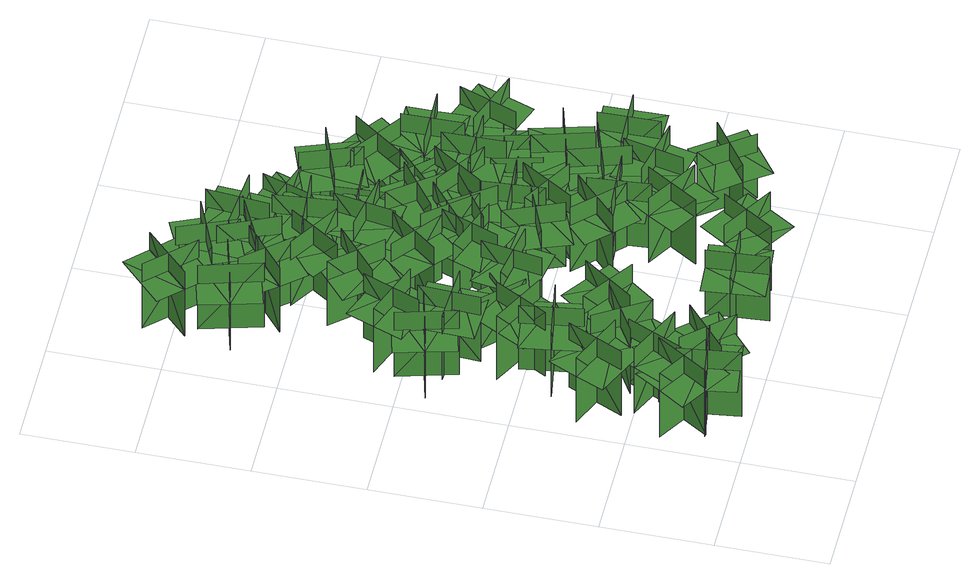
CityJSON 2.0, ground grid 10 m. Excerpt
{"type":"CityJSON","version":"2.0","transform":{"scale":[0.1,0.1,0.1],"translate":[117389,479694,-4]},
"CityObjects":{
"tree1":{"type":"SolitaryVegetationObject","geometry":[{"type":"MultiSurface","lod":"1","boundaries":[[[0,1,2]],[[0,2,3]],[[4,5,6]],[[4,6,7]],[[8,9,10]],[[8,10,11]],[[8,11,12]],[[8,12,13]]]}]},
"tree2":{"type":"SolitaryVegetationObject","geometry":[{"type":"MultiSurface","lod":"1","boundaries":[[[14,15,16]],[[14,16,17]],[[18,19,20]],[[18,20,21]],[[22,23,24]],[[22,24,25]],[[22,25,26]],[[22,26,27]]]}]},
"tree3":{"type":"SolitaryVegetationObject","geometry":[{"type":"MultiSurface","lod":"1","boundaries":[[[28,29,30]],[[28,30,31]],[[32,33,34]],[[32,34,35]],[[36,37,38]],[[36,38,39]],[[36,39,40]],[[36,40,41]]]}]},
"tree4":{"type":"SolitaryVegetationObject","geometry":[{"type":"MultiSurface","lod":"1","boundaries":[[[42,43,44]],[[42,44,45]],[[46,47,48]],[[46,48,49]],[[50,51,52]],[[50,52,53]],[[50,53,54]],[[50,54,55]]]}]},
"tree5":{"type":"SolitaryVegetationObject","geometry":[{"type":"MultiSurface","lod":"1","boundaries":[[[56,57,58]],[[56,58,59]],[[60,61,62]],[[60,62,63]],[[64,65,66]],[[64,66,67]],[[64,67,68]],[[64,68,69]]]}]},
"tree6":{"type":"SolitaryVegetationObject","geometry":[{"type":"MultiSurface","lod":"1","boundaries":[[[70,71,72]],[[70,72,73]],[[74,75,76]],[[74,76,77]],[[78,79,80]],[[78,80,81]],[[78,81,82]],[[78,82,83]]]}]},
"tree7":{"type":"SolitaryVegetationObject","geometry":[{"type":"MultiSurface","lod":"1","boundaries":[[[84,85,86]],[[84,86,87]],[[88,89,90]],[[88,90,91]],[[92,93,94]],[[92,94,95]],[[92,95,96]],[[92,96,97]]]}]},
"tree8":{"type":"SolitaryVegetationObject","geometry":[{"type":"MultiSurface","lod":"1","boundaries":[[[98,99,100]],[[98,100,101]],[[102,103,104]],[[102,104,105]],[[106,107,108]],[[106,108,109]],[[106,109,110]],[[106,110,111]]]}]},
"tree9":{"type":"SolitaryVegetationObject","geometry":[{"type":"MultiSurface","lod":"1","boundaries":[[[112,113,114]],[[112,114,115]],[[116,117,118]],[[116,118,119]],[[120,121,122]],[[120,122,123]],[[120,123,124]],[[120,124,125]]]}]},
"tree10":{"type":"SolitaryVegetationObject","geometry":[{"type":"MultiSurface","lod":"1","boundaries":[[[126,127,128]],[[126,128,129]],[[130,131,132]],[[130,132,133]],[[134,135,136]],[[134,136,137]],[[134,137,138]],[[134,138,139]]]}]},
"tree11":{"type":"SolitaryVegetationObject","geometry":[{"type":"MultiSurface","lod":"1","boundaries":[[[140,141,142]],[[140,142,143]],[[144,145,146]],[[144,146,147]],[[148,149,150]],[[148,150,151]],[[148,151,152]],[[148,152,153]]]}]},
"tree12":{"type":"SolitaryVegetationObject","geometry":[{"type":"MultiSurface","lod":"1","boundaries":[[[154,155,156]],[[154,156,157]],[[158,159,160]],[[158,160,161]],[[162,163,164]],[[162,164,165]],[[162,165,166]],[[162,166,167]]]}]},
"tree13":{"type":"SolitaryVegetationObject","geometry":[{"type":"MultiSurface","lod":"1","boundaries":[[[168,169,170]],[[168,170,171]],[[172,173,174]],[[172,174,175]],[[176,177,178]],[[176,178,179]],[[176,179,180]],[[176,180,181]]]}]},
"tree14":{"type":"SolitaryVegetationObject","geometry":[{"type":"MultiSurface","lod":"1","boundaries":[[[182,183,184]],[[182,184,185]],[[186,187,188]],[[186,188,189]],[[190,191,192]],[[190,192,193]],[[190,193,194]],[[190,194,195]]]}]},
"tree15":{"type":"SolitaryVegetationObject","geometry":[{"type":"MultiSurface","lod":"1","boundaries":[[[196,197,198]],[[196,198,199]],[[200,201,202]],[[200,202,203]],[[204,205,206]],[[204,206,207]],[[204,207,208]],[[204,208,209]]]}]},
"tree16":{"type":"SolitaryVegetationObject","geometry":[{"type":"MultiSurface","lod":"1","boundaries":[[[210,211,212]],[[210,212,213]],[[214,215,216]],[[214,216,217]],[[218,219,220]],[[218,220,221]],[[218,221,222]],[[218,222,223]]]}]},
"tree17":{"type":"SolitaryVegetationObject","geometry":[{"type":"MultiSurface","lod":"1","boundaries":[[[224,225,226]],[[224,226,227]],[[228,229,230]],[[228,230,231]],[[232,233,234]],[[232,234,235]],[[232,235,236]],[[232,236,237]]]}]},
"tree18":{"type":"SolitaryVegetationObject","geometry":[{"type":"MultiSurface","lod":"1","boundaries":[[[238,239,240]],[[238,240,241]],[[242,243,244]],[[242,244,245]],[[246,247,248]],[[246,248,249]],[[246,249,250]],[[246,250,251]]]}]},
"tree19":{"type":"SolitaryVegetationObject","geometry":[{"type":"MultiSurface","lod":"1","boundaries":[[[252,253,254]],[[252,254,255]],[[256,257,258]],[[256,258,259]],[[260,261,262]],[[260,262,263]],[[260,263,264]],[[260,264,265]]]}]},
"tree20":{"type":"SolitaryVegetationObject","geometry":[{"type":"MultiSurface","lod":"1","boundaries":[[[266,267,268]],[[266,268,269]],[[270,271,272]],[[270,272,273]],[[274,275,276]],[[274,276,277]],[[274,277,278]],[[274,278,279]]]}]},
"tree21":{"type":"SolitaryVegetationObject","geometry":[{"type":"MultiSurface","lod":"1","boundaries":[[[280,281,282]],[[280,282,283]],[[284,285,286]],[[284,286,287]],[[288,289,290]],[[288,290,291]],[[288,291,292]],[[288,292,293]]]}]},
"tree22":{"type":"SolitaryVegetationObject","geometry":[{"type":"MultiSurface","lod":"1","boundaries":[[[294,295,296]],[[294,296,297]],[[298,299,300]],[[298,300,301]],[[302,303,304]],[[302,304,305]],[[302,305,306]],[[302,306,307]]]}]},
"tree23":{"type":"SolitaryVegetationObject","geometry":[{"type":"MultiSurface","lod":"1","boundaries":[[[308,309,310]],[[308,310,311]],[[312,313,314]],[[312,314,315]],[[316,317,318]],[[316,318,319]],[[316,319,320]],[[316,320,321]]]}]},
"tree24":{"type":"SolitaryVegetationObject","geometry":[{"type":"MultiSurface","lod":"1","boundaries":[[[322,323,324]],[[322,324,325]],[[326,327,328]],[[326,328,329]],[[330,331,332]],[[330,332,333]],[[330,333,334]],[[330,334,335]]]}]},
"tree25":{"type":"SolitaryVegetationObject","geometry":[{"type":"MultiSurface","lod":"1","boundaries":[[[336,337,338]],[[336,338,339]],[[340,341,342]],[[340,342,343]],[[344,345,346]],[[344,346,347]],[[344,347,348]],[[344,348,349]]]}]},
"tree26":{"type":"SolitaryVegetationObject","geometry":[{"type":"MultiSurface","lod":"1","boundaries":[[[350,351,352]],[[350,352,353]],[[354,355,356]],[[354,356,357]],[[358,359,360]],[[358,360,361]],[[358,361,362]],[[358,362,363]]]}]},
"tree27":{"type":"SolitaryVegetationObject","geometry":[{"type":"MultiSurface","lod":"1","boundaries":[[[364,365,366]],[[364,366,367]],[[368,369,370]],[[368,370,371]],[[372,373,374]],[[372,374,375]],[[372,375,376]],[[372,376,377]]]}]},
"tree28":{"type":"SolitaryVegetationObject","geometry":[{"type":"MultiSurface","lod":"1","boundaries":[[[378,379,380]],[[378,380,381]],[[382,383,384]],[[382,384,385]],[[386,387,388]],[[386,388,389]],[[386,389,390]],[[386,390,391]]]}]},
"tree29":{"type":"SolitaryVegetationObject","geometry":[{"type":"MultiSurface","lod":"1","boundaries":[[[392,393,394]],[[392,394,395]],[[396,397,398]],[[396,398,399]],[[400,401,402]],[[400,402,403]],[[400,403,404]],[[400,404,405]]]}]},
"tree30":{"type":"SolitaryVegetationObject","geometry":[{"type":"MultiSurface","lod":"1","boundaries":[[[406,407,408]],[[406,408,409]],[[410,411,412]],[[410,412,413]],[[414,415,416]],[[414,416,417]],[[414,417,418]],[[414,418,419]]]}]},
"tree31":{"type":"SolitaryVegetationObject","geometry":[{"type":"MultiSurface","lod":"1","boundaries":[[[420,421,422]],[[420,422,423]],[[424,425,426]],[[424,426,427]],[[428,429,430]],[[428,430,431]],[[428,431,432]],[[428,432,433]]]}]},
"tree32":{"type":"SolitaryVegetationObject","geometry":[{"type":"MultiSurface","lod":"1","boundaries":[[[434,435,436]],[[434,436,437]],[[438,439,440]],[[438,440,441]],[[442,443,444]],[[442,444,445]],[[442,445,446]],[[442,446,447]]]}]},
"tree33":{"type":"SolitaryVegetationObject","geometry":[{"type":"MultiSurface","lod":"1","boundaries":[[[448,449,450]],[[448,450,451]],[[452,453,454]],[[452,454,455]],[[456,457,458]],[[456,458,459]],[[456,459,460]],[[456,460,461]]]}]},
"tree34":{"type":"SolitaryVegetationObject","geometry":[{"type":"MultiSurface","lod":"1","boundaries":[[[462,463,464]],[[462,464,465]],[[466,467,468]],[[466,468,469]],[[470,471,472]],[[470,472,473]],[[470,473,474]],[[470,474,475]]]}]},
"tree35":{"type":"SolitaryVegetationObject","geometry":[{"type":"MultiSurface","lod":"1","boundaries":[[[476,477,478]],[[476,478,479]],[[480,481,482]],[[480,482,483]],[[484,485,486]],[[484,486,487]],[[484,487,488]],[[484,488,489]]]}]},
"tree36":{"type":"SolitaryVegetationObject","geometry":[{"type":"MultiSurface","lod":"1","boundaries":[[[490,491,492]],[[490,492,493]],[[494,495,496]],[[494,496,497]],[[498,499,500]],[[498,500,501]],[[498,501,502]],[[498,502,503]]]}]},
"tree37":{"type":"SolitaryVegetationObject","geometry":[{"type":"MultiSurface","lod":"1","boundaries":[[[504,505,506]],[[504,506,507]],[[508,509,510]],[[508,510,511]],[[512,513,514]],[[512,514,515]],[[512,515,516]],[[512,516,517]]]}]},
"tree38":{"type":"SolitaryVegetationObject","geometry":[{"type":"MultiSurface","lod":"1","boundaries":[[[518,519,520]],[[518,520,521]],[[522,523,524]],[[522,524,525]],[[526,527,528]],[[526,528,529]],[[526,529,530]],[[526,530,531]]]}]},
"tree39":{"type":"SolitaryVegetationObject","geometry":[{"type":"MultiSurface","lod":"1","boundaries":[[[532,533,534]],[[532,534,535]],[[536,537,538]],[[536,538,539]],[[540,541,542]],[[540,542,543]],[[540,543,544]],[[540,544,545]]]}]},
"tree40":{"type":"SolitaryVegetationObject","geometry":[{"type":"MultiSurface","lod":"1","boundaries":[[[546,547,548]],[[546,548,549]],[[550,551,552]],[[550,552,553]],[[554,555,556]],[[554,556,557]],[[554,557,558]],[[554,558,559]]]}]},
"tree41":{"type":"SolitaryVegetationObject","geometry":[{"type":"MultiSurface","lod":"1","boundaries":[[[560,561,562]],[[560,562,563]],[[564,565,566]],[[564,566,567]],[[568,569,570]],[[568,570,571]],[[568,571,572]],[[568,572,573]]]}]},
"tree42":{"type":"SolitaryVegetationObject","geometry":[{"type":"MultiSurface","lod":"1","boundaries":[[[574,575,576]],[[574,576,577]],[[578,579,580]],[[578,580,581]],[[582,583,584]],[[582,584,585]],[[582,585,586]],[[582,586,587]]]}]},
"tree43":{"type":"SolitaryVegetationObject","geometry":[{"type":"MultiSurface","lod":"1","boundaries":[[[588,589,590]],[[588,590,591]],[[592,593,594]],[[592,594,595]],[[596,597,598]],[[596,598,599]],[[596,599,600]],[[596,600,601]]]}]},
"tree44":{"type":"SolitaryVegetationObject","geometry":[{"type":"MultiSurface","lod":"1","boundaries":[[[602,603,604]],[[602,604,605]],[[606,607,608]],[[606,608,609]],[[610,611,612]],[[610,612,613]],[[610,613,614]],[[610,614,615]]]}]},
"tree45":{"type":"SolitaryVegetationObject","geometry":[{"type":"MultiSurface","lod":"1","boundaries":[[[616,617,618]],[[616,618,619]],[[620,621,622]],[[620,622,623]],[[624,625,626]],[[624,626,627]],[[624,627,628]],[[624,628,629]]]}]},
"tree46":{"type":"SolitaryVegetationObject","geometry":[{"type":"MultiSurface","lod":"1","boundaries":[[[630,631,632]],[[630,632,633]],[[634,635,636]],[[634,636,637]],[[638,639,640]],[[638,640,641]],[[638,641,642]],[[638,642,643]]]}]},
"tree47":{"type":"SolitaryVegetationObject","geometry":[{"type":"MultiSurface","lod":"1","boundaries":[[[644,645,646]],[[644,646,647]],[[648,649,650]],[[648,650,651]],[[652,653,654]],[[652,654,655]],[[652,655,656]],[[652,656,657]]]}]},
"tree48":{"type":"SolitaryVegetationObject","geometry":[{"type":"MultiSurface","lod":"1","boundaries":[[[658,659,660]],[[658,660,661]],[[662,663,664]],[[662,664,665]],[[666,667,668]],[[666,668,669]],[[666,669,670]],[[666,670,671]]]}]},
"tree49":{"type":"SolitaryVegetationObject","geometry":[{"type":"MultiSurface","lod":"1","boundaries":[[[672,673,674]],[[672,674,675]],[[676,677,678]],[[676,678,679]],[[680,681,682]],[[680,682,683]],[[680,683,684]],[[680,684,685]]]}]},
"tree50":{"type":"SolitaryVegetationObject","geometry":[{"type":"MultiSurface","lod":"1","boundaries":[[[686,687,688]],[[686,688,689]],[[690,691,692]],[[690,692,693]],[[694,695,696]],[[694,696,697]],[[694,697,698]],[[694,698,699]]]}]},
"tree51":{"type":"SolitaryVegetationObject","geometry":[{"type":"MultiSurface","lod":"1","boundaries":[[[700,701,702]],[[700,702,703]],[[704,705,706]],[[704,706,707]],[[708,709,710]],[[708,710,711]],[[708,711,712]],[[708,712,713]]]}]},
"tree52":{"type":"SolitaryVegetationObject","geometry":[{"type":"MultiSurface","lod":"1","boundaries":[[[714,715,716]],[[714,716,717]],[[718,719,720]],[[718,720,721]],[[722,723,724]],[[722,724,725]],[[722,725,726]],[[722,726,727]]]}]},
"tree53":{"type":"SolitaryVegetationObject","geometry":[{"type":"MultiSurface","lod":"1","boundaries":[[[728,729,730]],[[728,730,731]],[[732,733,734]],[[732,734,735]],[[736,737,738]],[[736,738,739]],[[736,739,740]],[[736,740,741]]]}]}
},
"vertices":[
[26,36,5],[56,83,5],[56,83,82],[26,36,82],[62,44,5],[15,73,5],[15,73,82],[62,44,82],[62,44,61],[77,67,61],[30,97,61],[15,73,61],[0,50,61],[47,20,61],
[46,66,6],[53,11,6],[53,11,83],[46,66,83],[23,36,6],[78,44,6],[78,44,83],[23,36,83],[23,36,61],[27,9,61],[82,16,61],[78,44,61],[75,71,61],[20,64,61],
[31,110,7],[54,160,7],[54,160,84],[31,110,84],[66,123,7],[15,145,7],[15,145,84],[66,123,84],[66,123,62],[77,148,62],[27,171,62],[15,145,62],[4,120,62],[54,97,62],
[70,112,7],[47,62,7],[47,62,84],[70,112,84],[36,100,7],[86,76,7],[86,76,84],[36,100,84],[36,100,62],[24,75,62],[74,51,62],[86,76,62],[97,101,62],[47,125,62],
[59,66,6],[96,25,6],[96,25,83],[59,66,83],[56,29,6],[98,66,6],[98,66,83],[56,29,83],[56,29,61],[75,9,61],[116,45,61],[98,66,61],[79,87,61],[38,50,61],
[66,144,8],[95,97,8],[95,97,85],[66,144,85],[57,108,8],[105,137,8],[105,137,85],[57,108,85],[57,108,63],[72,85,63],[119,114,63],[105,137,63],[90,161,63],[43,132,63],
[72,151,8],[64,206,8],[64,206,85],[72,151,85],[94,181,8],[39,172,8],[39,172,85],[94,181,85],[94,181,64],[90,208,64],[35,200,64],[39,172,64],[43,145,64],[98,153,64],
[32,306,9],[46,253,9],[46,253,86],[32,306,86],[13,275,9],[67,289,9],[67,289,86],[13,275,86],[13,275,64],[20,248,64],[74,262,64],[67,289,64],[60,316,64],[6,302,64],
[96,195,9],[47,221,9],[47,221,86],[96,195,86],[86,230,9],[60,182,9],[60,182,86],[86,230,86],[86,230,64],[61,243,64],[35,195,64],[60,182,64],[84,169,64],[110,217,64],
[65,239,9],[68,294,9],[68,294,86],[65,239,86],[92,263,9],[37,266,9],[37,266,86],[92,263,86],[92,263,65],[94,291,65],[38,294,65],[37,266,65],[36,238,65],[91,236,65],
[95,117,9],[127,162,9],[127,162,86],[95,117,86],[131,123,9],[86,155,9],[86,155,86],[131,123,86],[131,123,64],[148,146,64],[103,178,64],[86,155,64],[70,133,64],[115,101,64],
[50,289,10],[70,341,10],[70,341,87],[50,289,87],[84,304,10],[32,324,10],[32,324,87],[84,304,87],[84,304,65],[94,330,65],[42,350,65],[32,324,65],[22,298,65],[74,278,65],
[109,241,10],[76,211,10],[76,211,71],[109,241,71],[79,242,10],[109,210,10],[109,210,71],[79,242,71],[79,242,54],[63,228,54],[93,195,54],[109,210,54],[126,225,54],[96,257,54],
[190,43,8],[135,39,8],[135,39,85],[190,43,85],[162,67,8],[166,12,8],[166,12,85],[162,67,85],[162,67,64],[134,65,64],[139,10,64],[166,12,64],[194,15,64],[189,70,64],
[121,199,10],[130,253,10],[130,253,87],[121,199,87],[151,220,10],[97,229,10],[97,229,87],[151,220,87],[151,220,66],[156,247,66],[101,256,66],[97,229,66],[92,202,66],[147,193,66],
[47,479,12],[62,425,12],[62,425,89],[47,479,89],[29,447,12],[82,461,12],[82,461,89],[29,447,89],[29,447,67],[36,420,67],[89,435,67],[82,461,67],[75,488,67],[22,474,67],
[75,335,11],[117,371,11],[117,371,88],[75,335,88],[112,332,11],[76,374,11],[76,374,88],[112,332,88],[112,332,66],[133,350,66],[97,392,66],[76,374,66],[55,356,66],[91,314,66],
[38,525,12],[76,485,12],[76,485,89],[38,525,89],[37,488,12],[76,527,12],[76,527,89],[37,488,89],[37,488,68],[56,468,68],[96,507,68],[76,527,68],[57,546,68],[18,508,68],
[63,448,12],[98,406,12],[98,406,89],[63,448,89],[59,411,12],[102,447,12],[102,447,89],[59,411,89],[59,411,67],[77,390,67],[120,425,67],[102,447,67],[84,468,67],[42,433,67],
[108,326,11],[151,292,11],[151,292,88],[108,326,88],[112,290,11],[146,333,11],[146,333,88],[112,290,88],[112,290,67],[133,272,67],[168,315,67],[146,333,67],[125,350,67],[90,307,67],
[138,241,11],[158,293,11],[158,293,88],[138,241,88],[172,256,11],[120,275,11],[120,275,88],[172,256,88],[172,256,67],[182,282,67],[130,301,67],[120,275,67],[111,250,67],[162,230,67],
[228,65,10],[199,18,10],[199,18,87],[228,65,87],[192,57,10],[239,28,10],[239,28,87],[192,57,87],[192,57,65],[177,34,65],[224,4,65],[239,28,65],[254,51,65],[207,81,65],
[128,416,12],[97,370,12],[97,370,89],[128,416,89],[91,409,12],[138,379,12],[138,379,89],[91,409,89],[91,409,67],[76,386,67],[122,355,67],[138,379,67],[153,402,67],[107,432,67],
[120,493,13],[69,472,13],[69,472,90],[120,493,90],[86,507,13],[107,456,13],[107,456,90],[86,507,90],[86,507,68],[60,497,68],[82,446,68],[107,456,68],[133,467,68],[111,518,68],
[188,193,11],[167,244,11],[167,244,88],[188,193,88],[202,227,11],[151,206,11],[151,206,88],[202,227,88],[202,227,67],[192,253,67],[140,232,67],[151,206,67],[161,180,67],[212,201,67],
[85,436,12],[135,460,12],[135,460,89],[85,436,89],[119,423,12],[96,474,12],[96,474,89],[119,423,89],[119,423,68],[144,435,68],[121,485,68],[96,474,68],[71,462,68],[94,412,68],
[147,309,12],[182,266,12],[182,266,89],[147,309,89],[143,272,12],[186,307,12],[186,307,89],[143,272,89],[143,272,67],[161,250,67],[204,285,67],[186,307,67],[169,328,67],[126,293,67],
[183,188,11],[222,148,11],[222,148,88],[183,188,88],[182,151,11],[222,190,11],[222,190,88],[182,151,88],[182,151,67],[202,131,67],[241,170,67],[222,190,67],[203,209,67],[163,171,67],
[125,362,12],[179,352,12],[179,352,89],[125,362,89],[146,331,12],[155,386,12],[155,386,89],[146,331,89],[146,331,68],[173,327,68],[183,381,68],[155,386,68],[128,391,68],[119,336,68],
[194,253,12],[162,298,12],[162,298,89],[194,253,89],[201,289,12],[156,257,12],[156,257,89],[201,289,89],[201,289,67],[184,311,67],[140,279,67],[156,257,67],[172,234,67],[217,266,67],
[146,381,13],[141,436,13],[141,436,90],[146,381,90],[170,409,13],[114,404,13],[114,404,90],[170,409,90],[170,409,68],[167,436,68],[112,431,68],[114,404,68],[117,376,68],[172,381,68],
[244,134,11],[215,87,11],[215,87,88],[244,134,88],[208,126,11],[255,97,11],[255,97,88],[208,126,88],[208,126,67],[194,102,67],[241,73,67],[255,97,67],[270,120,67],[223,149,67],
[130,436,13],[135,492,13],[135,492,90],[130,436,90],[159,460,13],[103,465,13],[103,465,90],[159,460,90],[159,460,69],[161,487,69],[106,493,69],[103,465,69],[101,437,69],[156,432,69],
[220,182,12],[224,127,12],[224,127,89],[220,182,89],[196,155,12],[251,159,12],[251,159,89],[196,155,89],[196,155,67],[198,127,67],[253,131,67],[251,159,67],[249,186,67],[194,182,67],
[196,268,12],[200,213,12],[200,213,89],[196,268,89],[172,240,12],[227,244,12],[227,244,89],[172,240,89],[172,240,68],[174,213,68],[229,217,68],[227,244,68],[225,272,68],[170,268,68],
[196,191,12],[225,238,12],[225,238,89],[196,191,89],[232,200,12],[185,228,12],[185,228,89],[232,200,89],[232,200,67],[246,223,67],[199,252,67],[185,228,67],[170,205,67],[218,176,67],
[198,300,13],[165,344,13],[165,344,90],[198,300,90],[203,336,13],[159,303,13],[159,303,90],[203,336,90],[203,336,68],[187,358,68],[143,325,68],[159,303,68],[175,281,68],[220,314,68],
[176,390,14],[179,346,14],[179,346,75],[176,390,75],[156,368,14],[201,371,14],[201,371,75],[156,368,75],[156,368,58],[158,346,58],[202,349,58],[201,371,58],[199,393,58],[155,390,58],
[190,305,13],[235,274,13],[235,274,90],[190,305,90],[196,269,13],[227,315,13],[227,315,90],[196,269,90],[196,269,68],[219,253,68],[250,299,68],[227,315,68],[204,330,68],[173,284,68],
[150,437,14],[192,423,14],[192,423,76],[150,437,76],[163,410,14],[177,452,14],[177,452,76],[163,410,76],[163,410,58],[184,403,58],[198,445,58],[177,452,58],[156,459,58],[142,418,58],
[240,139,12],[294,127,12],[294,127,89],[240,139,89],[260,108,12],[272,162,12],[272,162,89],[260,108,89],[260,108,68],[287,102,68],[299,156,68],[272,162,68],[245,168,68],[233,114,68],
[301,53,12],[269,98,12],[269,98,89],[301,53,89],[307,89,12],[263,57,12],[263,57,89],[307,89,89],[307,89,68],[291,111,68],[246,79,68],[263,57,68],[279,34,68],[324,67,68],
[231,170,13],[284,187,13],[284,187,90],[231,170,90],[264,153,13],[247,206,13],[247,206,90],[264,153,90],[264,153,68],[290,161,68],[274,214,68],[247,206,68],[221,197,68],[238,145,68],
[199,316,14],[231,346,14],[231,346,76],[199,316,76],[228,314,14],[198,347,14],[198,347,76],[228,314,76],[228,314,58],[244,329,58],[215,362,58],[198,347,58],[182,332,58],[212,299,58],
[223,242,14],[266,252,14],[266,252,75],[223,242,75],[248,226,14],[237,269,14],[237,269,75],[248,226,75],[248,226,58],[269,232,58],[259,275,58],[237,269,58],[216,264,58],[226,221,58],
[227,409,14],[175,390,14],[175,390,91],[227,409,91],[193,425,14],[212,373,14],[212,373,91],[193,425,91],[193,425,70],[167,415,70],[186,363,70],[212,373,70],[238,382,70],[219,434,70],
[244,257,14],[243,313,14],[243,313,91],[244,257,91],[270,283,14],[214,283,14],[214,283,91],[270,283,91],[270,283,69],[270,311,69],[214,311,69],[214,283,69],[215,256,69],[270,256,69],
[240,204,13],[294,219,13],[294,219,90],[240,204,90],[272,186,13],[257,239,13],[257,239,90],[272,186,90],[272,186,69],[299,193,69],[284,247,69],[257,239,69],[231,231,69],[246,178,69],
[251,350,14],[206,383,14],[206,383,91],[251,350,91],[246,387,14],[213,342,14],[213,342,91],[246,387,91],[246,387,70],[223,403,70],[191,358,70],[213,342,70],[235,326,70],[268,370,70],
[285,269,14],[242,258,14],[242,258,76],[285,269,76],[260,284,14],[271,241,14],[271,241,76],[260,284,76],[260,284,59],[238,279,59],[249,236,59],[271,241,59],[292,247,59],[281,290,59],
[322,165,13],[267,163,13],[267,163,90],[322,165,90],[296,190,13],[297,135,13],[297,135,90],[296,190,90],[296,190,69],[268,189,69],[270,134,69],[297,135,69],[325,135,69],[324,191,69],
[257,351,14],[258,296,14],[258,296,91],[257,351,91],[231,325,14],[286,326,14],[286,326,91],[231,325,91],[231,325,70],[231,298,70],[287,298,70],[286,326,70],[286,353,70],[231,353,70],
[265,290,14],[317,271,14],[317,271,91],[265,290,91],[280,257,14],[299,309,14],[299,309,91],[280,257,91],[280,257,70],[306,247,70],[325,299,70],[299,309,70],[273,318,70],[254,266,70]
]}
